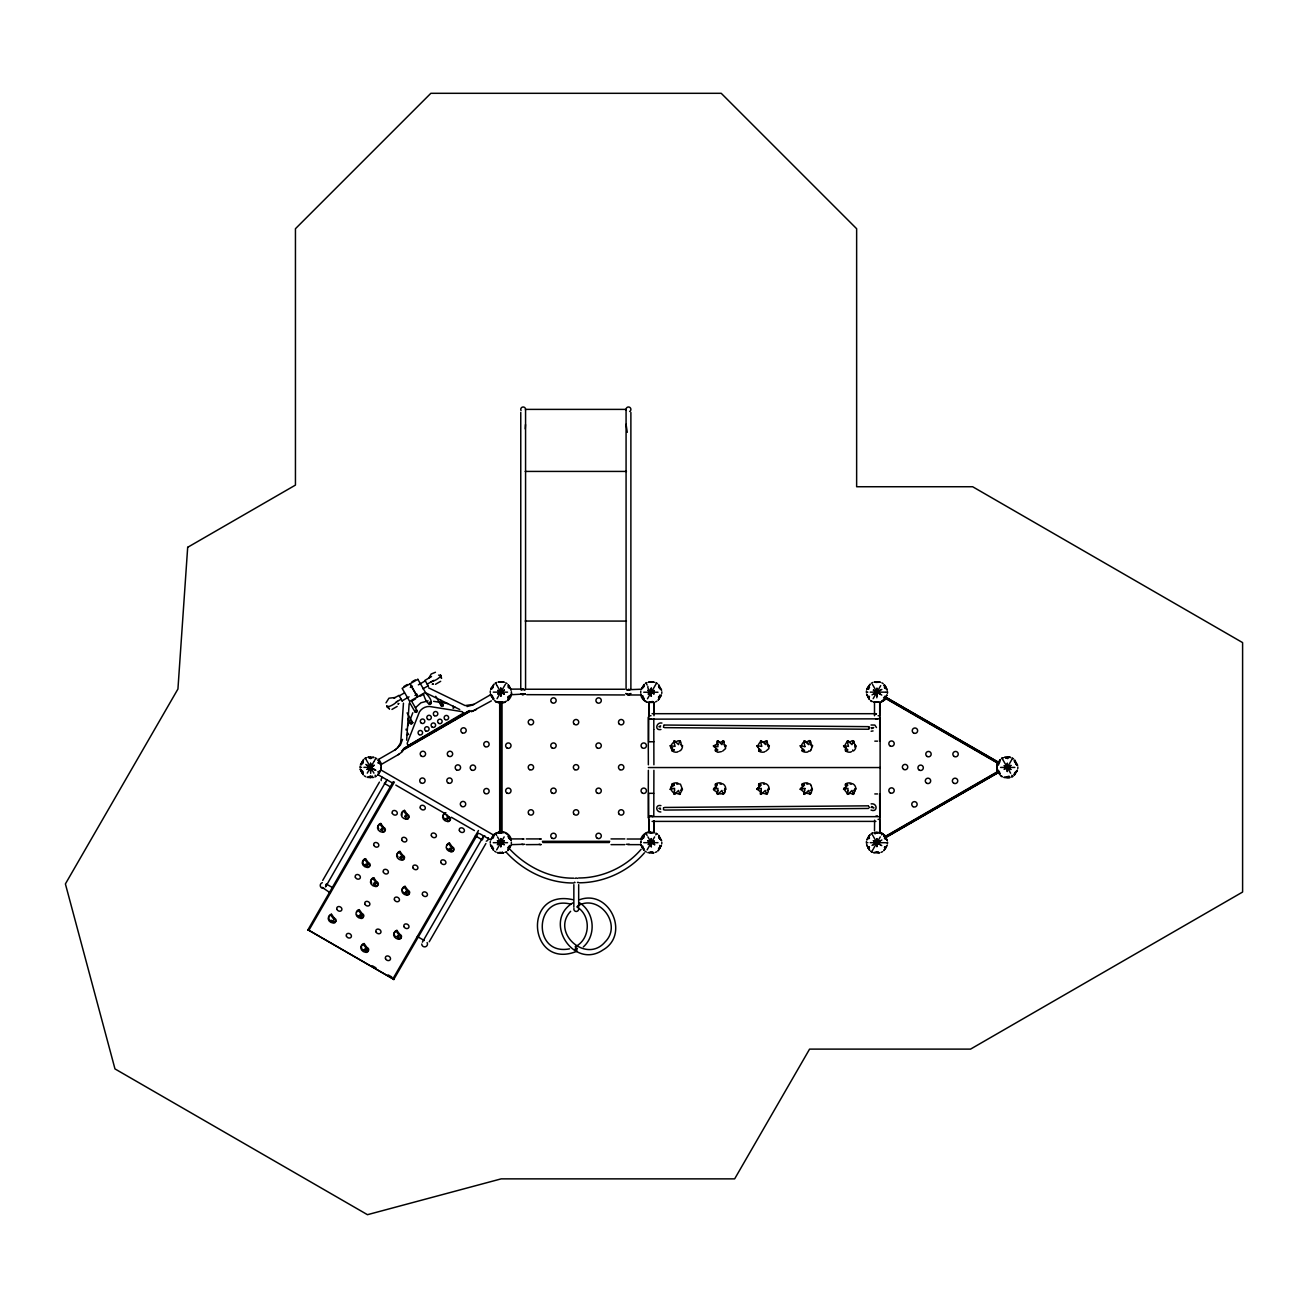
<?xml version="1.0" encoding="UTF-8"?>
<svg xmlns="http://www.w3.org/2000/svg" width="1308" height="1308" viewBox="0 0 1308 1308"><rect width="100%" height="100%" fill="white"/><g stroke="black" fill="none" stroke-linecap="round" stroke-linejoin="round"><path stroke-width="1.5" d="M508.599 848.32L508.599 847.192M508.616 838.199L508.616 836.695M508.599 697.802L508.599 696.657M508.616 687.665L508.616 686.177M648.359 770.298L648.212 817.811M653.902 770.298L653.787 816.323M659.052 838.199L659.069 836.695M659.052 697.883L659.052 696.739M659.052 687.746L659.069 686.259M869.133 847.175L868.659 848.663L866.599 844.69L869.509 850.102M869.133 696.641L868.659 698.145L866.599 694.156L869.509 699.584L867.923 696.494M880.12 817.811L880.12 717.291M999.492 773.404L999.492 771.916M370.573 767.289L370.638 763.251M500.85 692.21L500.784 696.248M500.85 692.112L500.784 688.073M651.237 692.194L647.705 690.215L651.204 692.243L651.302 688.139M881.755 845.589L876.965 842.728L876.965 838.591L876.9 846.734L876.965 842.728L873.597 836.875M869.591 727.771L868.888 729.161M1007.274 766.243L1007.324 763.316M425.64 693.011C437.461 704.718 427.896 710.375 423.579 694.254M500.85 688.057L500.85 696.248M500.85 838.591L500.784 846.734M651.237 696.281L651.237 688.155M651.302 838.591L651.237 846.734M1007.258 771.458L1007.258 763.332M675.958 793.188C675.386 796.229 665.445 785.65 674.323 785.372M724.943 790.833C727.248 795.068 713.694 794.414 716.964 791.683C707.71 788.806 721.166 785.552 715.999 783.982M768.303 790.833C767.829 796.915 763.038 791.422 760.439 794.038C762.106 790.343 753.13 789.067 759.31 787.547M811.647 790.833C811.287 797.177 806.546 790.98 804.109 794.25C805.417 790.784 796.801 789.018 802.458 787.71M849.366 793.188C849.399 797.03 840.635 786.173 845.573 787.825M681.599 790.833L679.833 794.381L675.974 793.155M855.007 790.833L853.257 794.381L849.513 792.959M675.958 741.914C675.386 738.873 665.429 749.435 674.323 749.729M680.847 744.71C684.166 745.331 681.599 750.906 679.293 751.119M726.038 745.838L724.845 746.59L723.504 740.851L720.168 742.437L717.749 740.72L716.702 744.219L713.449 746.001L717.83 749.975L715.917 751.201L715.133 750.007L716.146 748.307M724.191 744.71L725.58 745.331L725.351 746.655M763.005 742.306C761.24 738.562 756.711 746.541 757.937 747.309M767.142 744.759L768.941 745.331L768.434 746.933M812.742 745.838C810.617 748.405 811.843 736.044 806.873 742.437C804.469 738.284 800.3 746.328 801.281 747.309M810.224 744.71L812.284 745.331L811.483 747.146M856.021 746.1C854.042 747.228 854.958 736.617 849.955 742.404C847.6 738.399 844.33 746.116 844.298 747.277M854.925 744.726L855.726 745.658L854.827 747.146M360.043 767.763L360.109 766.161M381.086 768.532L381.168 766.913M490.271 692.586L490.32 690.967M490.271 843.104L490.32 841.502M511.297 693.338L511.379 691.736M511.297 843.873L511.379 842.27M640.707 692.668L640.773 691.049M661.75 693.42L661.832 691.818M661.75 843.873L661.832 842.27M866.386 692.586L866.436 690.967M866.386 843.104L866.436 841.502M887.413 693.338L887.494 691.736M887.413 843.873L887.494 842.27M996.745 767.845L996.794 766.226M1017.771 768.597L1017.853 766.995M370.556 771.442L370.573 763.251M876.834 697.785L876.965 688.057L876.965 691.719M359.733 914.864L360.616 915.862L361.335 914.995M366.044 863.901L366.91 864.899L367.63 864.032M399.071 935.956L397.419 935.825M405.66 891.418L406.69 892.579L406.935 891.369M449.985 848.238L451.064 849.219L451.473 848.173M653.804 729.635L653.902 764.788M403.453 703.164L400.951 739.625L400.526 742.862L397.567 747.963M406.641 740.181L409.142 703.655M869.558 807.657L868.675 806.349M724.191 790.375C728.016 789.443 723.831 781.465 720.103 784.146M767.142 790.326C771.802 789.852 767.109 781.317 763.463 784.146M810.224 790.375L812.366 789.443L811.074 785.372M853.568 790.375C858.669 790.228 853.895 781.268 850.167 784.146M525.244 428.91L525.489 424.528M868.577 727.771L869.166 726.643M386.007 702.837L388.934 698.194L395.212 697.507M381.217 770.265L381.217 764.575M386.857 779.879L325.578 886.889L325.872 884.715M996.712 767.24L997.775 762.858L885.778 698.194L882.426 701.382M996.99 767.289L998.151 762.727L885.712 697.818M682.678 745.838C680.307 747.636 682.4 737.172 675.974 741.93M673.734 794.038L674.503 790.833M717.078 794.038L717.863 790.833M760.439 794.038L761.207 790.833M803.782 794.038L804.567 790.833M847.143 794.038L847.927 790.833M997.922 769.954A9.63 9.63 0 0 0 998.887 772.276L885.549 837.692L885.859 836.123L997.383 771.736L998.707 772.178L884.355 838.036M370.295 758.591L370.589 757.152L374.039 757.381L369.052 758.068M369.33 776.429L373.32 777.459L367.172 777.279L370.589 777.524L370.916 776.102M511.739 693.256L511.101 695.987A10.987 10.987 0 0 1 507.766 700.597M681.599 790.817C680.176 786.729 684.198 789.64 680.847 790.375M716.146 787.056L713.449 789.1M680.52 742.339L680.389 741.047M723.864 742.339L723.733 741.047M767.224 742.339C766.701 738.235 763.054 744.906 761.109 740.72M852.636 750.007C852.097 753.195 856.887 748.421 855.595 746.345M406.101 730.011L406.15 729.079M361.515 763.578L362.823 761.697L360.468 764.624L363.706 759.392L361.793 764.052M492.021 687.191L493.917 684.198L492.004 688.875M492.004 837.741L490.696 839.965C492.903 835.861 490.598 839.556 493.034 838.183L493.574 837.038M509.679 847.666L507.717 850.625L510.136 846.865L509.335 845.459M644.026 686.602L642.179 688.482L644.37 684.28L642.457 687.141M659.772 695.022L660.573 696.412L658.169 700.189L661.407 694.957L658.513 697.883M676.743 784.146C681.959 782.07 667.914 782.2 672.786 786.778M721.346 783.819C722.016 781.743 712.075 782.936 716.146 786.778M764.706 783.819C765.376 781.726 755.452 782.969 759.49 786.778M806.807 784.146C812.023 782.07 797.978 782.233 802.85 786.778M868.071 687.174L870.033 684.198L868.12 688.875M851.41 783.819C851.41 781.873 842.303 782.952 846.194 786.778M885.745 697.262L883.832 700.107L886.252 696.33M868.071 837.709L869.15 837.038L867.858 838.918L868.071 837.676L869.509 837.97M884.666 846.783L885.761 847.764L883.832 850.625L886.252 846.865M1016.153 772.407L1017.411 770.134L1014.19 775.382L1016.365 771.18L1014.534 773.061M769.382 745.838L768.074 746.361L767.093 741.047M381.347 828.536L382.574 829.648M405.104 815.473C407.655 819.102 402.553 815.767 406.069 816.748M402.537 739.38L400.346 745.086L395.049 749.893M407.671 726.071L412.805 712.762M410.598 722.457L411.268 724.256L412.756 722.866M679.833 794.381L678.574 790.441L674.388 794.381M723.193 794.381L721.918 790.441L717.749 794.381M766.553 794.381L765.278 790.441L761.109 794.381M809.897 794.381L808.622 790.441L804.453 794.381M853.257 794.381L851.982 790.441L847.813 794.381M484.777 835.681L483.044 837.006L482.766 839.18M885.598 697.229L998.707 762.548L996.761 764.51L997.383 771.736M997.579 764.739L998.707 762.548M509.63 697.262L507.717 700.107L509.63 695.447M415.077 711.977L415.421 710.375L417.105 710.685L416.712 712.37L415.077 711.977L409.535 702.38M998.56 762.401L997.17 764.706L1000.048 761.779M650.174 816.666L879.254 816.666M508.093 697.115L508.518 696.281L509.548 697.18L510.954 694.875L509.63 697.099L508.24 696.87M508.093 847.649L508.518 846.816M658.529 697.197L658.954 696.363M868.626 689.251L869.15 686.52L867.858 688.4M678.116 751.61C677.103 753.163 669.156 751.855 672.606 747.555M721.46 751.61L717.863 752.296L715.362 750.939M764.82 751.61C764.722 752.803 756.237 752.427 759.261 748.846L761.174 750.432L758.722 750.939M808.181 751.61C808.066 752.787 799.629 752.443 802.605 748.846L804.534 750.432L802.066 750.939M851.524 751.61C850.511 753.146 842.565 751.855 846.014 747.555M367.237 773.142L373.957 761.55M374.382 760.815L375.788 758.378M372.453 776.102L370.622 777.41M322.716 880.415L379.434 782.086M322.046 887.298L330.417 892.972M393.234 781.644L307.821 930.053L308.982 930.135L394.411 782.02M380.219 824.449L380.775 823.484L383.555 827.392A2.338 1.913 30 0 1 385.157 830.482L384.863 830.842A2.338 1.913 30 0 1 383.309 831.316L382.737 832.28A2.338 1.913 30 0 0 384.274 831.839L384.601 831.447A2.338 1.913 30 0 0 383.015 828.356L380.219 824.449L379.287 824.743A4.513 3.695 30 0 0 382.198 832.182M330.924 915.24L333.704 919.148A2.338 1.913 30 0 1 335.322 922.238L335.012 922.598A2.338 1.913 30 0 1 333.458 923.072L332.968 922.974A4.513 3.695 30 0 1 329.992 915.535L331.496 914.259L334.259 918.167A2.338 1.913 30 0 1 335.878 921.257L335.567 921.633M364.965 859.634L367.744 863.542A2.338 1.913 30 0 1 369.346 866.632L369.052 867.008A2.338 1.913 30 0 1 367.483 867.466L366.943 867.367A4.513 3.695 30 0 1 364.033 859.928L365.521 858.669L368.3 862.577A2.338 1.913 30 0 1 369.902 865.667L369.608 866.027M382.982 828.356L383.555 827.392M333.704 919.148L334.259 918.167M367.744 863.542L368.3 862.577M367.008 867.367L367.564 866.403M403.959 811.385L404.532 810.404L407.295 814.312A2.338 1.913 30 0 1 408.913 817.402L408.603 817.778A2.338 1.913 30 0 1 407.05 818.236L405.954 819.119A4.513 3.695 30 0 1 403.027 811.679L403.959 811.385L406.739 815.293A2.338 1.913 30 0 1 408.341 818.383L408.047 818.743M406.739 815.293L407.295 814.312M373.221 878.878L375.952 882.622A2.338 1.913 30 0 1 377.571 885.712L377.26 886.072A2.338 1.913 30 0 1 375.707 886.546L375.233 886.448A4.513 3.695 30 0 1 372.257 879.009L373.745 877.75L376.524 881.657A2.338 1.913 30 0 1 378.126 884.748L377.832 885.107A2.338 1.913 30 0 1 376.263 885.581M358.703 910.76L361.433 914.521A2.338 1.913 30 0 1 363.052 917.611L362.741 917.971A2.338 1.913 30 0 1 361.188 918.445L360.714 918.33A4.513 3.695 30 0 1 357.738 910.908L359.226 909.632L362.005 913.54A2.338 1.913 30 0 1 363.608 916.63L363.313 916.99A2.338 1.913 30 0 1 362.856 917.3M375.952 882.622L376.524 881.657M361.433 914.521L362.005 913.54M360.714 918.33L361.27 917.366M399.43 852.538L402.161 856.282A2.338 1.913 30 0 1 403.78 859.372L403.469 859.732A2.338 1.913 30 0 1 401.916 860.206L401.376 860.108A4.513 3.695 30 0 1 398.45 852.669L399.954 851.41L402.717 855.318A2.338 1.913 30 0 1 404.336 858.408L404.025 858.767A2.338 1.913 30 0 1 402.472 859.242L401.997 859.143M492.315 695.611L493.41 699.584L492.102 697.213L493.574 698.145M402.161 856.282L402.717 855.318M497.04 698.685L505.362 684.313M509.597 688.237L508.24 684.738L511.166 690.166L509.646 687.076M502.109 701.906L500.899 702.331L503.531 702.298L499.82 701.726M363.575 944.687L366.322 948.431A2.338 1.913 30 0 1 367.924 951.521L367.63 951.881A2.338 1.913 30 0 1 366.077 952.355L365.586 952.257A4.513 3.695 30 0 1 362.61 944.817L364.114 943.559L366.878 947.466A2.338 1.913 30 0 1 368.496 950.556L368.186 950.916M366.322 948.431L366.878 947.466M365.586 952.257L366.142 951.276M445.39 813.887L448.121 817.631A2.338 1.913 30 0 1 449.739 820.721L449.429 821.097A2.338 1.913 30 0 1 447.876 821.555L447.385 821.457A4.513 3.695 30 0 1 444.409 814.017L445.914 812.759M404.548 887.478L405.071 886.35L407.851 890.258A2.338 1.913 30 0 1 409.469 893.348L409.159 893.724A2.338 1.913 30 0 1 407.606 894.181L406.51 895.064A4.513 3.695 30 0 1 403.583 887.625L404.515 887.331L407.295 891.239A2.338 1.913 30 0 1 408.897 894.329L408.603 894.688A2.338 1.913 30 0 1 407.05 895.163L406.559 895.064M448.121 817.631L448.677 816.666L446.911 814.77M447.385 821.457L447.957 820.492M407.295 891.239L407.851 890.258M396.373 931.378L399.136 935.285A2.338 1.913 30 0 1 400.755 938.376L400.444 938.735A2.338 1.913 30 0 1 398.891 939.209L398.417 939.111A4.513 3.695 30 0 1 395.441 931.672L396.929 930.413L399.692 934.321A2.338 1.913 30 0 1 401.311 937.411L401 937.771M448.906 843.971L451.685 847.878A2.338 1.913 30 0 1 453.287 850.968L452.993 851.328A2.338 1.913 30 0 1 451.424 851.802L450.949 851.704A4.513 3.695 30 0 1 447.974 844.265L449.461 843.006L452.241 846.914A2.338 1.913 30 0 1 453.843 850.004L453.549 850.364A2.338 1.913 30 0 1 453.091 850.658M399.136 935.285L399.692 934.321M398.417 939.111L398.973 938.147M451.685 847.878L452.241 846.914M450.949 851.704L451.505 850.74M478.466 830.498L393.038 978.613L393.692 979.578L478.352 833.098M422.402 942.169L483.044 837.006M429.204 941.809L485.906 843.496M492.315 846.129L493.41 850.102M496.648 849.889L504.169 836.891M509.597 838.771L508.24 835.256L511.166 840.684L509.646 837.594M502.37 851.949L501.863 852.832L499.82 852.244M642.768 695.692L643.847 699.666L642.555 697.344L644.01 698.227M647.493 698.766L654.621 686.438M655.046 685.719L656.583 683.054M659.772 688.793L658.676 684.82L661.603 690.232L658.513 686.259M652.823 701.513L647.82 702.2M642.768 846.129L643.847 850.102M647.1 849.889L654.621 836.891M655.798 834.847L656.583 833.507M659.772 839.229L658.676 835.256L661.603 840.684L658.513 836.695M652.823 851.949L647.82 852.636M875.657 682.416L880.366 682.204L874.218 682.04L877.684 682.187M873.155 698.685L880.709 685.637M885.434 688.711L884.355 684.738L885.614 686.994L884.731 686.177M878.208 701.906L873.499 702.118L879.646 702.298L875.935 701.726M875.085 833.915L875.886 832.526L880.366 832.722L876.818 832.509L877.684 832.706M872.403 850.527L873.155 849.203M873.58 848.483L880.284 836.891M881.478 834.847L882.246 833.507M885.434 839.229L884.355 835.256L885.712 836.907M878.485 851.949L873.499 852.636L879.646 852.816L875.935 852.244M1005.738 758.149L1007.225 757.234L1007.65 758.64M998.789 770.87L999.868 774.843L998.593 772.521L1000.031 773.404M1007.291 767.42L1011.46 760.21M1011.82 759.572L1012.572 758.297M1015.793 763.97L1014.714 759.997L1017.624 765.425L1014.55 761.436M1009.138 776.184L1006.293 776.985M810.388 742.65L810.453 741.047M723.733 794.038L723.978 793.106M767.093 794.038L767.224 792.762M810.453 794.038L810.388 792.435M853.797 794.038L853.535 792.223M674.339 785.34L672.655 783.982M663.532 807.706L663.532 809.799M674.519 790.817L674.568 788.348L670.203 789.443M717.879 790.817L717.928 788.348L713.563 789.443M761.24 790.817L761.272 788.348L756.907 789.443M804.584 790.817L804.943 788.462M847.944 790.817L847.976 788.348L843.627 789.443M570.648 911.316C550.603 932.571 586.213 964.258 605.081 941.956C622.821 924.527 598.9 893.184 577.547 905.97M873.695 727.608L871.193 727.755M397.174 706.418L391.959 709.426M440.682 681.304L435.466 684.313M386.481 781.317L385.435 782.364M648.555 817.238L650.24 815.947M998.903 762.466L885.549 697.033L884.862 699.911L879.924 702.756M378.862 772.979L380.742 770.052C378.404 774.238 380.824 770.477 378.388 771.851M509.58 697.164L508.06 697.802M643.013 686.602L641.133 689.529L642.457 687.305M643.013 837.038L641.133 839.965C643.193 836.074 641.018 839.572 643.487 838.183L644.026 837.038M660.082 847.617L661.39 845.393L658.513 848.32M884.666 696.265L885.663 697.18L887.053 694.875L885.189 697.802L883.587 697.802M885.745 847.617L887.053 845.393L884.715 848.32M509.63 847.617L510.954 845.393L508.06 848.32M868.12 837.741L866.795 839.965L868.201 837.66L869.199 838.575M415.421 707.775L420.914 702.805L428.076 700.859M447.974 818.677L446.404 818.17M441.499 704.489L441.499 706.189L443.199 706.189L440.632 699.96M583.352 946.894C596.595 935.155 594.519 911.938 579.411 902.733M361.858 772.521L362.807 773.322L361.826 771.262L363.183 774.761L361.907 772.472L362.676 771.148M509.597 837.545L508.076 836.695M884.731 838.608L885.68 837.496L884.731 836.695M869.509 696.804L868.152 697.295L869.133 696.232M378.388 763.267L379.353 762.155L378.012 759.915L379.614 763.005L378.388 762.858M884.731 688.09L885.63 687.027L884.355 687.518M869.133 846.766L868.185 847.878L867.923 847.012M625.813 693.453L628.347 694.973L630.865 693.453M811.074 749.729L812.252 746.345M672.001 750.939L674.339 749.746M845.426 750.939L847.895 749.975L843.513 746.001M877.75 718.86L650.125 719.138M811.058 749.746L810.028 751.201L808.72 750.939M641.116 849.317C625.878 867.237 602.089 878.077 578.561 877.979M644.452 852.8C628.396 871.553 603.429 882.884 578.757 882.786M682.482 789.427L680.438 784.146L678.002 783.819M725.842 789.427L724.992 788.348L724.943 790.817M853.535 742.862L853.797 741.047M363.166 762.629L361.809 762.368L362.856 763.234M758.722 784.146L761.191 785.111L756.809 789.1M802.066 784.146L804.534 785.111L800.153 789.1M804.943 746.639L803.782 741.047M428.844 678.051L431.215 674.012L435.466 672.263M501.177 832.477L502.027 831.659L502.027 702.952L500.817 701.775M660 847.698L659.772 845.459M868.152 687.174L869.509 687.452M885.663 847.698L884.355 847.388M500.539 832.558L499.689 831.806L499.689 703.034L500.882 701.971L500.85 832.82M672.001 784.146L673.931 784.146M715.362 784.146L717.274 784.146M845.426 784.146L847.895 785.111L843.513 789.1M573.133 902.749C542.117 920.816 573.476 970.258 603.053 949.902C630.342 934.255 609.315 888.95 579.738 899.675M398.237 754.667L402.651 751.462M493.116 834.864L499.689 831.806M493.345 835.093L495.552 833.392L496.664 835.469M882.148 700.908L884.241 699.306M884.421 699.486L882.099 701.137M875.919 714.054L875.215 714.495L876.458 713.792M575.733 947.924C573.444 952.273 580.539 947.859 575.504 948.006M877.178 719.236L879.254 718.419M575.144 946.779C590.497 939.324 591.494 915.535 576.812 906.836M521.009 689.921L523.036 689.087L525.064 689.921M525.048 693.976L511.33 694.712M397.419 701.333L396.291 702.2A6.017 1.635 -30 0 1 388.836 706.533L386.71 705.944M367.074 769.415L374.121 765.278M873.417 694.221L876.54 692.357M881.87 689.43L872.011 694.875M872.011 845.409L881.87 839.965M650.877 692.423C641.182 698.08 660.491 686.962 652.267 691.638M650.877 842.875C641.182 848.532 660.491 837.398 652.267 842.074M403.976 686.455L407.344 684.509M411.922 681.86L415.29 679.915M394.051 698.194L398.956 695.365L402.406 701.366M431.526 676.563L425.002 680.324L428.468 686.324M399.251 695.889L404.466 692.88M418.364 684.852L425.313 680.847M396.259 702.004L401.147 699.175M427.209 684.133L433.733 680.373M402.112 700.843L409.061 696.837M422.958 688.809L428.174 685.801M412.249 700.777L415.617 698.848M420.195 696.199L423.563 694.254M378.797 759.278L396.095 749.288M490.189 694.973L472.907 704.947L467.021 706.549M404.008 748.307L469.409 710.555M404.188 748.438L469.409 710.767M402.668 749.598L469.425 711.061M402.946 749.778L469.441 711.389M401.491 750.972L471.191 710.735M399.283 754.062L381.658 764.232L381.233 763.512M491.399 700.875L471.469 711.732M997.775 771.867L885.778 836.531L879.843 832.264M998.462 772.096L885.647 837.234L884.241 835.42M491.743 688.4L493.034 687.648M369.608 776.903L371.881 777.083M500.8 842.728L497.302 844.674L504.381 840.668L500.85 842.63L504.348 844.772L497.334 840.635L500.8 842.63L497.481 836.875M877.946 691.556L880.447 690.166M367.074 769.333L374.17 765.327M873.417 844.674L880.447 840.684M495.176 683.234L496.599 682.482M364.965 758.411L366.387 757.659M505.035 701.824L506.474 701.104M374.824 777.017L376.246 776.282M645.629 683.316L647.051 682.563M655.488 701.906L656.91 701.17M495.176 833.752L496.599 833M505.035 852.358L506.474 851.622M871.291 683.234L872.714 682.482M881.151 701.824L882.573 701.104M645.629 833.752L647.051 833M655.488 852.358L656.91 851.622M871.291 833.752L872.714 833L871.291 833.752M1011.509 777.083L1012.932 776.363M881.151 852.358L882.573 851.622M430.937 681.991L432.359 681.403A6.017 1.635 -30 0 0 439.733 677.152L440.682 675.271L438.572 675.157M453.304 706.156L453.157 708.38L454.824 706.909M473.937 704.358L465.108 705.568L428.534 687.828M472.515 711.127L476.472 709.492M524.721 844.265L511.363 844.641M629.279 844.265L626.418 844.265M875.788 816.225L877.308 815.849M660.638 725.842L658.921 726.676L660.458 726.921M872.894 728.18L871.635 728.572M441.744 704.309L443.396 704.75M803.668 751.152L802.621 751.283M847.028 751.152L845.965 751.283M577.384 951.08C528.808 971.37 521.385 888.328 572.79 899.659M804.911 746.639L800.267 745.658M521.352 689.627L524.721 689.643M521.009 693.959L524.704 694.254M628.347 689.251L630.031 689.806L626.663 689.79L640.102 689.267M626.663 694.417L630.015 694.417M404.532 810.404L403.583 810.698A4.513 3.695 30 0 0 402.047 814.966M380.775 823.484L379.843 823.778A4.513 3.695 30 0 0 378.829 828.994M365.521 858.669L364.589 858.964A4.513 3.695 30 0 0 363.052 863.215M399.954 851.41L399.022 851.704A4.513 3.695 30 0 0 397.223 854.942M449.461 843.006L448.53 843.3A4.513 3.695 30 0 0 446.78 845.524M373.745 877.75L372.813 878.044A4.513 3.695 30 0 0 371.014 881.265M405.071 886.35L404.139 886.644A4.513 3.695 30 0 0 402.341 889.881M331.496 914.259L330.564 914.554A4.513 3.695 30 0 0 329.011 918.805M359.226 909.632L358.294 909.927A4.513 3.695 30 0 0 356.528 912.166M396.929 930.413L395.997 930.707A4.513 3.695 30 0 0 394.444 934.958M364.114 943.559L363.166 943.853A4.513 3.695 30 0 0 361.629 948.104M508.24 687.518L509.564 686.978L508.076 686.177M378.028 762.695L379.32 762.286L378.879 761.354M361.891 772.39L363.183 771.982M869.509 847.339L868.218 847.731L869.526 850.102M871.03 725.008L874.856 725.057L876.474 727.559M873.057 730.927L871.112 731.237M370.654 777.524L370.229 776.135M765.932 751.135L768.891 748.601L768.891 746.345M411.268 721.934L412.739 722.768M651.678 719.138L650.387 718.86M498.119 832.329L499.999 832.084L499.999 702.756L495.65 701.48M498.201 832.607L500.294 832.329L500.294 702.494L498.201 702.232M650.125 815.947L652.349 816.225M522.546 839.017L524.018 839.017M539.844 839.017L541.332 839.017M526.29 844.641L541.332 844.543M627.104 839.017L641.754 839.017M671.593 747.277L670.105 746.001M714.936 747.277L713.449 746.001M569.487 948.856C531.62 956.132 534.22 893.904 571.334 904.302M660.916 729.504C654.294 730.91 656.305 721.754 661.946 723.046M526.715 689.234L624.668 689.251M573.771 878.175C549.049 878.42 525.244 866.158 508.747 848.042M573.967 882.982C548.461 883.292 523.511 871.095 506.376 852.391M654.703 682.286L648.539 682.106L652.022 682.269M498.871 702.396L500.817 702.347L497.383 702.118M649.324 702.478L653.984 702.38L650.272 701.807M502.762 832.444L500.833 832.493L504.25 832.738M654.703 832.738L648.539 832.558L652.022 832.706M649.324 852.93L653.984 852.816L650.272 852.244M653.199 682.008L650.223 682.089M502.027 702.952L502.566 702.936A10.987 10.987 0 0 0 505.313 702.102M653.199 832.444L650.223 832.526M499.64 681.909L500.751 682.073L498.103 682.024L501.569 682.187M1008.337 777.573L1003.857 777.377L1010.005 777.557L1006.539 777.393M499.77 832.526L501.569 832.706M769.022 789.443L768.336 788.348L768.303 790.817M812.366 789.443L811.598 788.446L811.647 790.817M664.513 807.445L868.267 805.842M664.66 810.061L868.414 808.458M663.777 725.024L663.532 727.379M511.346 689.136L523.036 689.087M800.267 789.443L804.911 788.446M653.689 793.318L649.144 793.318M525.195 471.42L626.45 471.42M525.195 621.038L626.45 621.087M652.087 713.694L875.902 713.694M651.008 715.738L648.784 715.738L648.784 702.592L648.637 741.767L649.651 741.767M878.077 715.738L879.695 715.738L879.712 702.592M648.882 718.419L650.24 719.138M874.807 741.145L877.586 741.145M879.646 741.145L879.826 702.739M650.256 741.767L653.837 741.767M648.359 767.551L880.251 767.551M874.807 793.94L877.586 793.94M879.646 793.94L879.826 832.362M652.806 816.666L650.844 815.849M649.324 819.348L648.784 832.493L648.637 793.318M878.077 819.348L879.712 819.348L879.712 832.493M652.087 821.391L875.902 821.391M509.368 838.918L523.282 838.918M526.29 838.918L540.58 838.918M611.032 838.918L624.832 838.918M542.379 841.322L609.757 841.322M542.771 842.515L609.315 842.515M611.032 844.641L624.832 844.641M627.84 844.641L639.775 844.641M866.877 692.145L867.874 692.145M870.229 692.145L885.254 692.161M885.99 692.161L887.543 692.177M643.732 692.226L657.957 692.243M493.279 692.145L507.52 692.161M628.347 694.973L640.102 694.989M1000.587 767.42L1014.828 767.42M360.55 767.322L361.548 767.338M363.902 767.338L370.605 767.338L365.782 764.428M866.877 842.679L867.874 842.679M870.229 842.679L885.254 842.695M885.99 842.695L887.543 842.695M493.279 842.679L507.52 842.695M643.732 842.679L657.957 842.695M493.574 848.663L492.053 847.846L493.41 850.102M644.01 848.663L642.49 847.846L643.847 850.102M843.627 745.658L848.516 746.41L847.143 741.047M756.907 745.658L761.812 746.41L760.439 741.047M670.203 745.658L675.091 746.41L673.734 741.047M713.563 745.658L717.928 746.737L717.879 744.285M624.668 694.957L526.699 694.662M664.66 725.041L868.414 726.643M664.513 727.64L868.267 729.243M502.027 831.659L502.566 831.675A10.987 10.987 0 0 1 511.101 838.608M407.507 732.709L408.668 734.442L406.575 734.573M722.654 751.119L725.531 748.601L725.548 746.345M871.112 803.864C877.733 802.818 877.782 812.824 871.03 810.077M660.916 805.597C655.161 804.093 655.537 812.235 660.851 811.974M660.458 808.164L658.921 808.409L660.638 809.243M671.593 787.825L670.105 789.1M875.788 718.86L877.308 719.236M997.236 767.322L997.056 770.118M498.266 701.987L500.735 702.118L500.735 832.722L498.103 832.558L500.8 832.607M499.689 703.034L495.536 701.775M540.58 844.641L539.158 844.265M523.282 844.641L521.859 844.265M876.801 832.575L874.218 832.558L876.916 832.607M433.618 701.333L447.679 703.573M847.322 784.244L845.982 783.884M803.979 784.244L802.621 783.884M760.618 784.244L759.278 783.884M998.495 762.45L1000.391 759.457L997.971 763.251L998.772 764.64M884.355 696.87L885.729 697.131M378.028 772.047L379.402 772.309L378.339 771.442M406.003 819.119L406.494 819.217A2.338 1.913 30 0 0 408.031 818.759M871.635 806.513L873.94 807.837L871.193 807.33M1007.274 757.348L1004.577 757.283L1008.288 757.855M521.352 694.254L523.02 694.81M808.066 783.819L810.028 783.884L811.058 785.34M879.924 831.97L885.859 836.123M426.244 693.077L459.746 709.525M802.54 748.895L800.153 746.001M759.18 748.895L756.809 746.001M395.817 785.094L444.344 813.184M391.697 782.56L378.355 774.908M873.384 690.15L881.755 695.071M873.384 840.668L876.9 842.63M367.041 765.327L375.837 770.249M381.151 770.101L494.326 835.518M885.859 698.603L997.383 762.989M384.323 783.361L391.305 787.4M475.36 835.877L482.341 839.9M326.281 883.995L331.513 887.02M417.317 936.512L424.315 940.534M372.404 965.827L375.919 967.838M388.165 974.918L391.681 976.929M393.97 979.398L307.838 929.71L393.937 979.479M884.731 687.665L885.712 688.237M884.731 838.199L885.712 838.771M369.314 757.594L370.605 758.346M451.391 817.271L474.412 830.58M479.595 833.588L489.781 839.491M651.319 692.243C659.886 697.246 646.43 690.411 647.918 686.438M370.654 767.338L375.429 770.249M651.237 842.63L647.705 840.668L654.801 844.772L651.286 842.728L647.918 836.875M880.415 694.205L873.45 690.101M880.415 844.739L873.45 840.635M1012.196 758.068L1013.569 758.918M881.837 682.809L883.211 683.659M1001.012 775.922L1002.369 776.772L1001.029 775.906M872.011 701.513L870.654 700.647L872.027 701.513M656.175 682.89L657.532 683.741M881.837 833.327L883.211 834.193M644.991 700.728L646.348 701.595M505.738 682.809L507.095 683.659M494.555 700.647L495.896 701.513M656.175 833.327L657.532 834.193M644.991 851.165L646.348 852.048M505.738 833.327L507.095 834.193M375.51 757.986L376.868 758.853M494.555 851.165L495.896 852.048M364.327 775.824L365.684 776.707M429.465 704.211L430.169 704.423M847.813 740.72L851.982 744.644L853.257 740.72M804.453 740.72L808.622 744.644L809.897 740.72M717.749 740.72L721.918 744.644L723.193 740.72M674.388 740.72L678.574 744.644L679.833 740.72M856.021 788.986L854.778 788.724L855.007 790.817M431.182 702.609L429.645 702.167L429.106 703.818M884.11 835.55L885.549 837.692M884.339 835.272L885.647 837.627M763.431 742.421L765.54 744.579L766.553 740.72M435.744 696.314L441.303 705.928M410.091 683.79L417.628 696.821M409.911 683.888L417.432 696.919M411.579 701.121L417.105 710.685M407.082 712.876L412.625 722.49M407.785 718.909L410.548 723.7M378.846 759.359L379.516 760.52M379.86 761.109L380.939 762.989M1002.026 758.28L1002.762 759.572M1003.138 760.21L1010.626 773.224M1011.803 775.268L1012.588 776.609M872.42 684.313L876.932 692.161M872.42 834.831L873.172 836.155M645.972 683.054L647.117 685.032M645.972 833.49L647.117 835.469M495.519 682.972L496.664 684.951M497.056 685.637L500.817 692.161M371.586 757.773L367.875 757.201L370.507 757.234L370.965 758.558M365.308 758.149L366.077 759.49M366.453 760.128L373.941 773.142M375.118 775.186L375.625 776.053M717.863 744.252L717.078 741.047M627.268 432.31L626.074 424.283M366.207 948.905L365.717 949.771L364.605 948.97M996.99 767.436L997.334 770.052M1007.324 771.507L1007.258 767.845M876.965 696.248L876.9 692.586M651.302 696.33L651.237 692.668M651.237 838.591L651.302 846.766M500.784 838.591L500.85 846.766M370.687 773.339L370.573 767.78M653.787 718.779L653.837 729.324M648.212 717.291L648.359 764.788M874.496 702.592L874.496 715.738M874.611 820.23L874.496 830.613M654 702.592L654 715.738M654 821.228L654 832.493M653.853 702.674L653.853 714.397M653.853 820.688L653.853 832.428M630.881 412.412L630.881 689.218M626.074 689.218L626.074 409.388L525.571 409.388L525.571 689.218M578.676 884.666L578.676 907.147M573.852 884.666L573.852 907.147M520.764 412.412L520.764 689.218M883.75 685.425A9.63 9.63 0 0 1 885.271 687.419M874.447 833.376A9.63 9.63 0 0 1 876.932 833.049M883.75 835.877A9.63 9.63 0 0 1 885.271 837.872M492.478 837.709A9.63 9.63 0 0 1 494.015 835.714M642.931 687.256A9.63 9.63 0 0 1 644.452 685.261M494.015 699.044A9.63 9.63 0 0 1 491.514 694.728M642.931 837.709A9.63 9.63 0 0 1 644.452 835.714M1015.564 772.276A9.63 9.63 0 0 1 1014.027 774.271M1009.711 776.756A9.63 9.63 0 0 1 1007.225 777.083M997.922 764.967A9.63 9.63 0 0 1 998.887 762.646M1014.027 760.651A9.63 9.63 0 0 1 1016.529 764.967M362.332 772.194A9.63 9.63 0 0 1 361.368 769.872M361.368 764.886A9.63 9.63 0 0 1 362.332 762.564M323.844 888.23A2.861 2.861 0 0 1 320.346 886.203A2.861 2.861 0 0 1 322.373 882.704M427.111 942.577A2.861 2.861 0 0 1 425.378 946.779A2.861 2.861 0 0 1 421.765 944.016M381.233 780.631A2.861 2.861 0 0 1 382.574 777.41M488.276 837.692A2.861 2.861 0 0 1 486.265 841.191M449.249 850.069A4.513 3.695 30 0 1 447.516 848.516M404.859 893.413A4.513 3.695 30 0 1 403.126 891.876M374.595 885.271A4.513 3.695 30 0 1 373.516 884.797M371.799 883.26A4.513 3.695 30 0 1 371.276 882.295M400.984 937.787A2.338 1.913 30 0 1 399.447 938.245M395.752 936.79A4.513 3.695 30 0 1 394.983 935.923M449.527 820.427A2.338 1.913 30 0 0 449.968 820.149L450.295 819.756A2.338 1.913 30 0 0 448.693 816.666M445.685 819.822A4.513 3.695 30 0 1 444.736 819.135M443.968 818.285A4.513 3.695 30 0 1 444.982 813.053M398.008 856.92A4.513 3.695 30 0 1 397.469 855.955M368.169 950.932A2.338 1.913 30 0 1 366.632 951.39M363.886 950.605A4.513 3.695 30 0 1 362.152 949.068M358.997 916.695A4.513 3.695 30 0 1 357.28 915.159M335.551 921.65A2.338 1.913 30 0 1 334.014 922.091M332.346 921.78A4.513 3.695 30 0 1 331.267 921.322M330.319 920.636A4.513 3.695 30 0 1 329.551 919.786M369.592 866.06A2.338 1.913 30 0 1 368.055 866.501M365.308 865.732A4.513 3.695 30 0 1 363.575 864.179M578.594 908.439A2.403 2.403 0 0 1 576.272 911.463A2.403 2.403 0 0 1 573.934 908.439M577.972 882.181A2.403 2.403 0 0 1 577.466 882.557M575.062 882.557A2.403 2.403 0 0 1 574.555 882.181M575.062 878.387A2.403 2.403 0 0 1 577.466 878.387M630.57 693.878A2.403 1.21 0 0 1 626.401 693.878M521.074 410.598A2.403 2.403 0 0 1 522.857 407.001A2.403 2.403 0 0 1 525.489 410.009M525.244 693.878A2.403 1.21 0 0 1 521.074 693.878M626.156 410.009A2.403 2.403 0 0 1 627.66 407.131A2.403 2.403 0 0 1 630.652 408.374A2.403 2.403 0 0 1 629.688 411.48M417.121 694.254A4.807 4.807 0 0 1 414.963 695.496M410.303 687.436A4.807 4.807 0 0 1 412.461 686.193M641.165 838.166A10.987 10.987 0 0 1 649.978 831.61M647.198 702.298A10.987 10.987 0 0 1 641.165 696.428M640.789 841.502L640.707 843.104L640.773 841.502M331.447 920.472L333.066 920.979L331.447 920.472M359.177 915.829L360.795 916.352L359.177 915.829M365.472 864.866L367.107 865.389L365.472 864.866M364.049 949.755L365.684 950.262L364.049 949.755M373.696 883.946L375.331 884.453L373.696 883.946M374.252 882.965L375.887 883.489L374.252 882.965M380.726 829.681L382.361 830.188L380.726 829.681M399.905 857.607L401.523 858.13L399.905 857.607M400.461 856.642L402.096 857.149L400.461 856.642M396.88 936.61L398.499 937.117L396.88 936.61M405.022 892.563L406.657 893.07L405.022 892.563M445.864 818.955L447.483 819.478L445.864 818.955M449.412 849.203L451.047 849.726L449.412 849.203M187.682 547.3L177.937 689.005L65.4 883.93L114.973 1068.914L367.466 1214.691L501.16 1178.868L734.655 1178.868L809.57 1049.114L970.552 1049.114L1242.6 892.04L1242.6 642.604L972.645 486.739L856.642 486.739L856.642 228.72L721.215 93.309L430.855 93.309L295.445 228.72L295.445 485.088L187.682 547.3M441.483 678.28L440.698 675.32L441.483 678.28M463.359 713.122L408.783 745.266A1.831 1.831 0 0 1 407.36 742.797L419.41 711.944A11.412 11.412 0 0 1 429.416 706.467L462.231 711.666L463.359 713.122M660.131 847.666L658.169 850.641L660.131 847.666M491.317 688.106L490.696 689.447L492.004 687.223L491.35 688.057M867.433 688.106L866.812 689.447L868.12 687.223L867.466 688.057M379.418 772.439L377.505 775.301L379.418 772.439M492.92 835.877L492.004 837.578L493.917 834.733L492.92 835.894M643.373 835.877L642.457 837.578L644.37 834.733L643.373 835.894M869.035 835.877L868.12 837.578L870.033 834.733L869.035 835.894M497.841 693.894L504.381 690.15L497.841 693.894M1004.299 769.153L1010.855 765.409L1004.299 769.153M417.857 679.293L402.145 688.368L409.666 701.399L425.394 692.324L417.857 679.31M1003.072 757.741L1001.65 758.476L1003.072 757.741M500.948 852.849L503.531 852.816L500.948 852.849M502.762 681.909L500.833 681.975L504.25 682.204L502.762 681.926M1009.236 757.185L1007.291 757.234L1010.724 757.463L1009.22 757.185M500.817 852.865L497.383 852.636L500.817 852.865M389.457 708.838L386.743 706.418L389.457 708.838M1004.299 765.703L1010.822 769.496L1004.299 765.703M497.825 690.444L504.348 694.237L497.825 690.444M872.011 852.048L870.654 851.181L872.027 852.031M885.712 687.011L887.282 690.166L885.761 687.076M885.712 837.545L887.282 840.684L885.745 837.578M998.462 772.505L996.941 769.415L998.462 772.505M642.441 697.327L640.92 694.237L642.441 697.327M642.441 847.764L640.92 844.69L642.441 847.764M491.988 697.246L490.484 694.156L491.988 697.246M491.988 847.764L490.484 844.69L491.988 847.764M380.448 763.905L379.418 762.253L380.939 765.344L380.432 763.905M361.776 772.423L360.256 769.333L361.776 772.423M383.342 872.06A2.698 2.207 30 0 0 387.757 873.466A2.698 2.207 30 0 0 386.252 869.46A2.698 2.207 30 0 0 383.342 872.06M392.286 813.2A2.698 2.207 30 0 0 396.7 814.59A2.698 2.207 30 0 0 395.179 810.6A2.698 2.207 30 0 0 392.286 813.2M401.818 840.03A2.698 2.207 30 0 0 406.232 841.436A2.698 2.207 30 0 0 404.712 837.431A2.698 2.207 30 0 0 401.818 840.03M420.293 808.001A2.698 2.207 30 0 0 424.708 809.407A2.698 2.207 30 0 0 423.187 805.401A2.698 2.207 30 0 0 420.293 808.001M459.386 830.564A2.698 2.207 30 0 0 463.8 831.953A2.698 2.207 30 0 0 462.28 827.948A2.698 2.207 30 0 0 459.386 830.564M440.91 862.577A2.698 2.207 30 0 0 445.325 863.983A2.698 2.207 30 0 0 443.821 859.977A2.698 2.207 30 0 0 440.91 862.577M336.875 909.273A2.698 2.207 30 0 0 341.29 910.679A2.698 2.207 30 0 0 339.769 906.673A2.698 2.207 30 0 0 336.875 909.273M431.378 835.747A2.698 2.207 30 0 0 435.793 837.153A2.698 2.207 30 0 0 434.289 833.147A2.698 2.207 30 0 0 431.378 835.747M403.976 926.636A2.698 2.207 30 0 0 408.39 928.042A2.698 2.207 30 0 0 406.87 924.037A2.698 2.207 30 0 0 403.976 926.636M385.5 958.666A2.698 2.207 30 0 0 389.915 960.056A2.698 2.207 30 0 0 388.394 956.066A2.698 2.207 30 0 0 385.5 958.666M394.444 899.806A2.698 2.207 30 0 0 398.858 901.196A2.698 2.207 30 0 0 397.338 897.206A2.698 2.207 30 0 0 394.444 899.806M422.451 894.607A2.698 2.207 30 0 0 426.849 896.013A2.698 2.207 30 0 0 425.345 892.007A2.698 2.207 30 0 0 422.451 894.607M373.81 845.23A2.698 2.207 30 0 0 378.225 846.619A2.698 2.207 30 0 0 376.72 842.63A2.698 2.207 30 0 0 373.81 845.23M364.883 904.09A2.698 2.207 30 0 0 369.281 905.479A2.698 2.207 30 0 0 367.777 901.49A2.698 2.207 30 0 0 364.883 904.09M412.919 867.776A2.698 2.207 30 0 0 417.317 869.166A2.698 2.207 30 0 0 415.813 865.177A2.698 2.207 30 0 0 412.919 867.776M375.968 931.819A2.698 2.207 30 0 0 380.383 933.225A2.698 2.207 30 0 0 378.862 929.22A2.698 2.207 30 0 0 375.968 931.819M346.407 936.119A2.698 2.207 30 0 0 350.822 937.509A2.698 2.207 30 0 0 349.301 933.52A2.698 2.207 30 0 0 346.407 936.119M355.351 877.243A2.698 2.207 30 0 0 359.749 878.649A2.698 2.207 30 0 0 358.245 874.643A2.698 2.207 30 0 0 355.351 877.243M456.525 769.872A2.698 2.698 0 0 0 460.579 767.534A2.698 2.698 0 0 0 456.525 765.196A2.698 2.698 0 0 0 456.525 769.872M448.072 755.811A2.698 2.698 0 0 0 452.584 754.602A2.698 2.698 0 0 0 449.282 751.299A2.698 2.698 0 0 0 448.072 755.811M462.165 732.791A2.698 2.698 0 0 0 466.22 730.453A2.698 2.698 0 0 0 462.165 728.115A2.698 2.698 0 0 0 462.165 732.791M471.55 770.036A2.698 2.698 0 0 0 475.605 767.698A2.698 2.698 0 0 0 471.55 765.36A2.698 2.698 0 0 0 471.55 770.036M448.137 782.985A2.698 2.698 0 0 0 452.192 780.647A2.698 2.698 0 0 0 448.137 778.309A2.698 2.698 0 0 0 448.137 782.985M461.675 806.447A2.698 2.698 0 0 0 465.73 804.109A2.698 2.698 0 0 0 461.675 801.755A2.698 2.698 0 0 0 461.675 806.447M420.506 782.56A2.698 2.698 0 0 0 425.018 781.35A2.698 2.698 0 0 0 421.716 778.047A2.698 2.698 0 0 0 420.506 782.56M485.088 746.59A2.698 2.698 0 0 0 489.143 744.252A2.698 2.698 0 0 0 485.088 741.914A2.698 2.698 0 0 0 485.088 746.59M485.088 793.498A2.698 2.698 0 0 0 489.143 791.16A2.698 2.698 0 0 0 485.088 788.822A2.698 2.698 0 0 0 485.088 793.498M420.996 755.811A2.698 2.698 0 0 0 425.509 754.602A2.698 2.698 0 0 0 422.206 751.299A2.698 2.698 0 0 0 420.996 755.811M433.128 684.002A2.796 2.78 -30 0 0 432.212 684.182A2.78 2.78 0 0 1 433.128 684.002M398.695 703.524A2.796 2.78 -30 0 0 398.073 704.244A2.78 2.78 0 0 1 398.695 703.541M432.212 727.134A2.256 2.256 0 0 0 435.613 725.221A2.256 2.256 0 0 0 432.261 723.226A2.256 2.256 0 0 0 432.212 727.134M434.436 715.689A2.256 2.256 0 0 0 437.837 713.776A2.256 2.256 0 0 0 434.485 711.781A2.256 2.256 0 0 0 434.436 715.689M445.243 719.613A2.256 2.256 0 0 0 448.644 717.7A2.256 2.256 0 0 0 445.292 715.705A2.256 2.256 0 0 0 445.243 719.613M425.689 730.894A2.256 2.256 0 0 0 429.106 728.981A2.256 2.256 0 0 0 425.754 726.986A2.256 2.256 0 0 0 425.689 730.894M419.181 734.655A2.256 2.256 0 0 0 422.582 732.742A2.256 2.256 0 0 0 419.23 730.747A2.256 2.256 0 0 0 419.181 734.655M421.405 723.21A2.256 2.256 0 0 0 424.822 721.313A2.256 2.256 0 0 0 421.454 719.302A2.256 2.256 0 0 0 421.405 723.21M427.912 719.449A2.256 2.256 0 0 0 431.329 717.536A2.256 2.256 0 0 0 427.978 715.541A2.256 2.256 0 0 0 427.912 719.449M438.72 723.373A2.256 2.256 0 0 0 442.137 721.46A2.256 2.256 0 0 0 438.769 719.465A2.256 2.256 0 0 0 438.72 723.373M919.279 770.118A2.698 2.698 0 0 0 923.334 767.78A2.698 2.698 0 0 0 919.279 765.442A2.698 2.698 0 0 0 919.279 770.118M927.127 756.465A2.698 2.698 0 0 0 931.182 754.127A2.698 2.698 0 0 0 927.127 751.789A2.698 2.698 0 0 0 927.127 756.465M954.202 756.465A2.698 2.698 0 0 0 958.257 754.127A2.698 2.698 0 0 0 954.202 751.789A2.698 2.698 0 0 0 954.202 756.465M926.636 783.214A2.698 2.698 0 0 0 930.691 780.876A2.698 2.698 0 0 0 926.636 778.538A2.698 2.698 0 0 0 926.636 783.214M903.714 769.415A2.698 2.698 0 0 0 907.768 767.077A2.698 2.698 0 0 0 903.714 764.739A2.698 2.698 0 0 0 903.714 769.415M890.176 792.861A2.698 2.698 0 0 0 894.231 790.523A2.698 2.698 0 0 0 890.176 788.184A2.698 2.698 0 0 0 890.176 792.861M890.176 745.969A2.698 2.698 0 0 0 894.231 743.631A2.698 2.698 0 0 0 890.176 741.293A2.698 2.698 0 0 0 890.176 745.969M953.712 783.214A2.698 2.698 0 0 0 957.767 780.876A2.698 2.698 0 0 0 953.712 778.538A2.698 2.698 0 0 0 953.712 783.214M913.098 806.66A2.698 2.698 0 0 0 917.153 804.322A2.698 2.698 0 0 0 913.098 801.984A2.698 2.698 0 0 0 913.098 806.66M913.589 733.02A2.698 2.698 0 0 0 917.644 730.681A2.698 2.698 0 0 0 913.589 728.343A2.698 2.698 0 0 0 913.589 733.02M574.686 769.644A2.698 2.698 0 0 0 578.741 767.306A2.698 2.698 0 0 0 574.686 764.967A2.698 2.698 0 0 0 574.686 769.644M506.997 793.106A2.698 2.698 0 0 0 511.036 790.768A2.698 2.698 0 0 0 506.997 788.43A2.698 2.698 0 0 0 506.997 793.106M552.123 838.248A2.698 2.698 0 0 0 556.178 835.91A2.698 2.698 0 0 0 552.123 833.556A2.698 2.698 0 0 0 552.123 838.248M642.391 793.106A2.698 2.698 0 0 0 646.446 790.768A2.698 2.698 0 0 0 642.391 788.43A2.698 2.698 0 0 0 642.391 793.106M641.836 747.538A2.698 2.698 0 0 0 646.348 746.328A2.698 2.698 0 0 0 643.046 743.026A2.698 2.698 0 0 0 641.836 747.538M597.265 838.248A2.698 2.698 0 0 0 601.304 835.91A2.698 2.698 0 0 0 597.265 833.556A2.698 2.698 0 0 0 597.265 838.248M597.265 747.98A2.698 2.698 0 0 0 601.304 745.642A2.698 2.698 0 0 0 597.265 743.287A2.698 2.698 0 0 0 597.265 747.98M597.265 793.106A2.698 2.698 0 0 0 601.304 790.768A2.698 2.698 0 0 0 597.265 788.43A2.698 2.698 0 0 0 597.265 793.106M529.004 814.344A2.698 2.698 0 0 0 533.517 813.135A2.698 2.698 0 0 0 530.214 809.816A2.698 2.698 0 0 0 529.004 814.344M596.693 702.412A2.698 2.698 0 0 0 601.222 701.202A2.698 2.698 0 0 0 597.903 697.9A2.698 2.698 0 0 0 596.693 702.412M551.567 702.412A2.698 2.698 0 0 0 556.08 701.202A2.698 2.698 0 0 0 552.777 697.9A2.698 2.698 0 0 0 551.567 702.412M574.13 724.076A2.698 2.698 0 0 0 578.659 722.866A2.698 2.698 0 0 0 575.34 719.564A2.698 2.698 0 0 0 574.13 724.076M552.123 793.106A2.698 2.698 0 0 0 556.178 790.768A2.698 2.698 0 0 0 552.123 788.43A2.698 2.698 0 0 0 552.123 793.106M529.56 769.644A2.698 2.698 0 0 0 533.615 767.306A2.698 2.698 0 0 0 529.56 764.967A2.698 2.698 0 0 0 529.56 769.644M619.273 814.344A2.698 2.698 0 0 0 623.785 813.135A2.698 2.698 0 0 0 620.482 809.816A2.698 2.698 0 0 0 619.273 814.344M619.273 724.076A2.698 2.698 0 0 0 623.785 722.866A2.698 2.698 0 0 0 620.482 719.564A2.698 2.698 0 0 0 619.273 724.076M552.123 747.98A2.698 2.698 0 0 0 556.178 745.642A2.698 2.698 0 0 0 552.123 743.287A2.698 2.698 0 0 0 552.123 747.98M529.56 724.501A2.698 2.698 0 0 0 533.615 722.163A2.698 2.698 0 0 0 529.56 719.825A2.698 2.698 0 0 0 529.56 724.501M574.13 814.344A2.698 2.698 0 0 0 578.659 813.135A2.698 2.698 0 0 0 575.34 809.816A2.698 2.698 0 0 0 574.13 814.344M506.997 747.98A2.698 2.698 0 0 0 511.036 745.642A2.698 2.698 0 0 0 506.997 743.287A2.698 2.698 0 0 0 506.997 747.98M619.829 769.644A2.698 2.698 0 0 0 623.883 767.306A2.698 2.698 0 0 0 619.829 764.967A2.698 2.698 0 0 0 619.829 769.644"/></g></svg>
